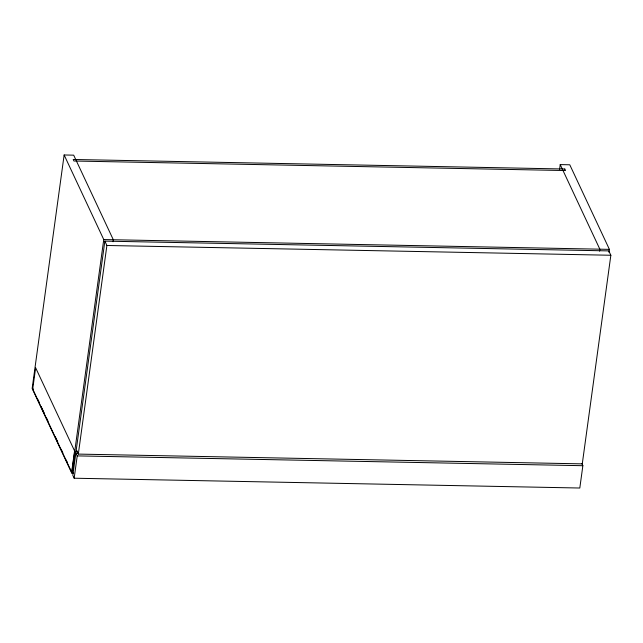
<?xml version="1.0" encoding="UTF-8"?>
<svg xmlns="http://www.w3.org/2000/svg" width="643" height="643" viewBox="0 0 643 643"><rect width="100%" height="100%" fill="white"/><g stroke="black" fill="none" stroke-linecap="round" stroke-linejoin="round"><path stroke-width="0.96" d="M113.039 241.736L113.305 239.743L73.688 155.164L64.139 154.979L32.15 388.509L71.767 473.087L73.68 473.119M71.767 473.087L103.756 239.558L64.139 154.979M72.321 472.46L75.239 451.177L77.2 451.217M104.857 241.125L76.276 449.738L78.317 454.095L582.277 463.868L610.85 255.255L608.808 250.899L104.857 241.125L106.891 245.481L78.317 454.095M77.883 453.05L75.874 453.01L72.82 475.33L74.17 478.215L579.809 488.021L582.863 465.701L581.851 463.539M74.17 478.215L77.224 455.895L75.874 453.01M559.547 169.575L560.23 164.6L569.778 164.785L609.395 249.363L608.993 252.345M599.573 251.164L599.847 249.179L560.23 164.6M33.123 388.766L32.713 389.047L71.646 472.155L74.564 450.88L35.63 367.772L32.713 389.047L33.187 389.578M103.756 239.558L609.395 249.363M106.891 245.481L610.85 255.255M77.224 455.895L582.863 465.701M37.841 399.512L39.11 402.221M41.224 406.738L44.19 413.063M46.304 417.58L48 421.197M55.194 436.549L57.733 441.974M61.117 449.2L62.813 452.817M66.197 460.042L67.041 461.843M564.795 169.013L73.206 159.472L73.921 161.015L565.519 170.548L564.795 169.013"/></g></svg>
